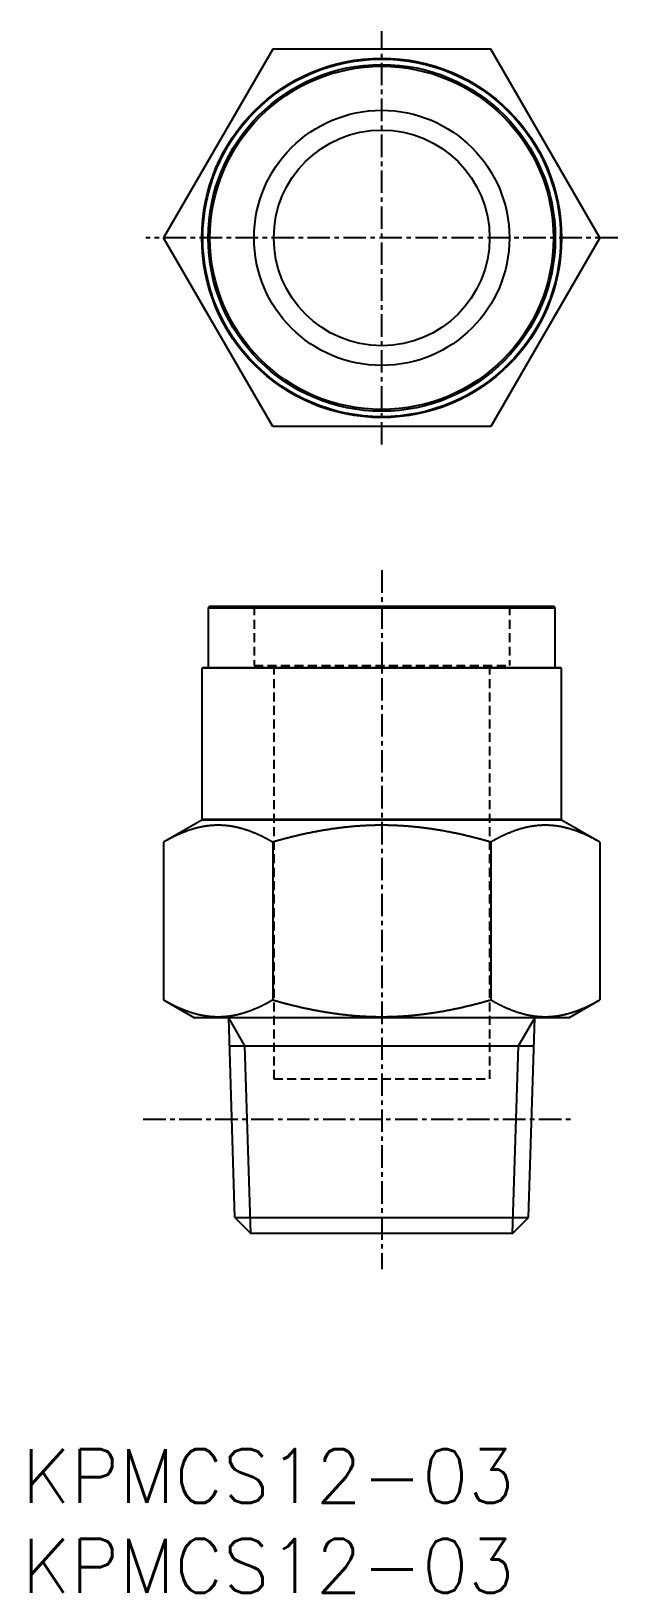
# Model space of a CAD drawing. Extents: x 0.5 to 33.1, y 0 to 86.9.
import ezdxf

# ---------------------------------------------------------------- set-up
doc = ezdxf.new("R2010")
doc.units = 0
doc.linetypes.add('CENTER', pattern=[2, 1.25, -0.25, 0.25, -0.25])
doc.linetypes.add('DASHED', pattern=[0.75, 0.5, -0.25])
doc.layers.get('0').update_dxf_attribs({"linetype": 'CONTINUOUS'})
for name, color, linetype in [('CENTER', 1, 'CENTER'), ('PV', 7, 'CONTINUOUS'), ('TV', 7, 'CONTINUOUS')]:
    doc.layers.add(name, color=color, linetype=linetype)
doc.styles.get("Standard").update_dxf_attribs({"font": 'txt.shx'})

# ---------------------------------------------------------------- blocks, each defined once
blk = doc.blocks.new('*U2')
at = {"color": 7, "linetype": 'CONTINUOUS'}
blk.add_text('KPMCS12-03', height=3, dxfattribs=at).set_placement((0, 0))
blk = doc.blocks.new('*U3')
at = {"color": 7, "linetype": 'CONTINUOUS'}
blk.add_text('KPMCS12-03', height=3, dxfattribs=at).set_placement((0, 5))

msp = doc.modelspace()

# ---------------------------------------------------------------- linework, layer by layer
at = {"color": 1, "linetype": 'CENTER'}
for p, q in [((20, 63.9), (20, 86.9)), ((33.124, 75.4), (6.876, 75.4))]:
    msp.add_line(p, q, dxfattribs=at)
at = {"color": 3, "linetype": 'DASHED'}
for p, q in [((12.9, 54.9), (12.9, 51.6)), ((27.1, 54.9), (27.1, 51.6)), ((12.9, 51.6), (27.1, 51.6)), ((14, 51.6), (14, 28.6)), ((26, 51.6), (26, 28.6)), ((14, 28.6), (26, 28.6))]:
    msp.add_line(p, q, dxfattribs=at)
at = {"color": 7, "linetype": 'CONTINUOUS'}
for p, q in [((11.84, 20.884), (11.492, 32)), ((28.16, 20.884), (28.508, 32)), ((11.541, 30.433), (28.459, 30.433)), ((11.84, 20.884), (12.723, 20)), ((11.84, 20.884), (28.16, 20.884)), ((27.277, 20), (28.16, 20.884)), ((27.277, 20), (12.723, 20))]:
    msp.add_line(p, q, dxfattribs=at)
at = {"color": 3, "linetype": 'CONTINUOUS'}
for p, q in [((12.397, 30.433), (11.492, 32)), ((27.603, 30.433), (28.508, 32)), ((12.723, 20), (12.397, 30.433)), ((27.277, 20), (27.603, 30.433))]:
    msp.add_line(p, q, dxfattribs=at)
at = {"layer": 'CENTER', "color": 1, "linetype": 'CENTER'}
for p, q in [((20, 56.9), (20, 18)), ((6.742, 26.35), (30.742, 26.35))]:
    msp.add_line(p, q, dxfattribs=at)
at = {"layer": 'PV', "color": 7, "linetype": 'CONTINUOUS'}
for p, q in [((10.45, 54.9), (10.35, 54.8)), ((10.35, 54.8), (10.35, 51.5)), ((29.65, 54.8), (10.35, 54.8)), ((10.45, 54.9), (29.55, 54.9)), ((29.65, 54.8), (29.55, 54.9)), ((29.65, 51.5), (29.65, 54.8)), ((10.05, 51.5), (10, 51.45)), ((30, 51.45), (10, 51.45)), ((10, 51.45), (10, 43.05)), ((10.05, 51.5), (29.95, 51.5)), ((30, 51.45), (29.95, 51.5)), ((30, 43.05), (30, 51.45)), ((10, 43), (7.876, 41.774)), ((10, 43.05), (10.05, 43)), ((10, 43.05), (30, 43.05)), ((30, 43), (10, 43)), ((29.95, 43), (30, 43.05)), ((32.124, 41.774), (30, 43)), ((7.876, 41.774), (7.876, 32.996)), ((13.938, 41.774), (13.938, 32.996)), ((26.062, 41.774), (26.062, 32.996)), ((32.124, 41.774), (32.124, 32.996)), ((7.876, 32.996), (9.6, 32)), ((30.4, 32), (32.124, 32.996)), ((30.4, 32), (9.6, 32))]:
    msp.add_line(p, q, dxfattribs=at)
for points in [[(13.938, 41.774), (13.919, 41.785), (13.899, 41.796), (13.88, 41.807), (13.86, 41.818), (13.841, 41.829), (13.822, 41.84), (13.802, 41.851), (13.783, 41.861), (13.763, 41.872), (13.744, 41.883), (13.724, 41.894), (13.704, 41.904), (13.685, 41.915), (13.665, 41.925), (13.646, 41.936), (13.626, 41.946), (13.606, 41.957), (13.586, 41.967), (13.567, 41.978), (13.547, 41.988), (13.527, 41.998), (13.507, 42.008), (13.487, 42.018), (13.468, 42.029), (13.448, 42.039), (13.428, 42.049), (13.408, 42.059), (13.388, 42.068), (13.368, 42.078), (13.348, 42.088), (13.328, 42.098), (13.308, 42.107), (13.288, 42.117), (13.267, 42.127), (13.247, 42.136), (13.227, 42.146), (13.207, 42.155), (13.187, 42.164), (13.166, 42.174), (13.146, 42.183), (13.126, 42.192), (13.105, 42.201), (13.085, 42.21), (13.065, 42.219), (13.044, 42.228), (13.024, 42.237), (13.003, 42.246), (12.983, 42.255), (12.962, 42.263), (12.942, 42.272), (12.921, 42.28), (12.9, 42.289), (12.88, 42.297), (12.859, 42.306), (12.838, 42.314), (12.818, 42.322), (12.797, 42.33), (12.776, 42.338), (12.755, 42.346), (12.735, 42.354), (12.714, 42.362), (12.693, 42.37), (12.672, 42.378), (12.651, 42.386), (12.63, 42.393), (12.609, 42.401), (12.588, 42.408), (12.567, 42.415), (12.546, 42.423), (12.525, 42.43), (12.504, 42.437), (12.482, 42.444), (12.461, 42.451), (12.44, 42.458), (12.419, 42.465), (12.398, 42.472), (12.376, 42.478), (12.355, 42.485), (12.334, 42.491), (12.312, 42.498), (12.291, 42.504), (12.27, 42.51), (12.248, 42.517), (12.227, 42.523), (12.205, 42.529), (12.184, 42.535), (12.162, 42.54), (12.141, 42.546), (12.119, 42.552), (12.098, 42.557), (12.076, 42.563), (12.054, 42.568), (12.033, 42.573), (12.011, 42.579), (11.989, 42.584), (11.968, 42.589), (11.946, 42.594), (11.924, 42.599), (11.902, 42.603), (11.88, 42.608), (11.859, 42.612), (11.837, 42.617), (11.815, 42.621), (11.793, 42.626), (11.771, 42.63), (11.749, 42.634), (11.727, 42.638), (11.705, 42.642), (11.683, 42.645), (11.661, 42.649), (11.639, 42.653), (11.617, 42.656), (11.595, 42.659), (11.573, 42.663), (11.551, 42.666), (11.529, 42.669), (11.507, 42.672), (11.485, 42.675), (11.463, 42.677), (11.441, 42.68), (11.418, 42.683), (11.396, 42.685), (11.374, 42.687), (11.352, 42.69), (11.33, 42.692), (11.308, 42.694), (11.285, 42.696), (11.263, 42.697), (11.241, 42.699), (11.219, 42.701), (11.196, 42.702), (11.174, 42.703), (11.152, 42.705), (11.13, 42.706), (11.107, 42.707), (11.085, 42.708), (11.063, 42.709), (11.04, 42.709), (11.018, 42.71), (10.996, 42.71), (10.974, 42.711), (10.951, 42.711), (10.929, 42.711), (10.907, 42.711), (10.884, 42.711), (10.862, 42.711), (10.84, 42.711), (10.818, 42.71), (10.795, 42.71), (10.773, 42.709), (10.751, 42.709), (10.728, 42.708), (10.706, 42.707), (10.684, 42.706), (10.662, 42.705), (10.639, 42.703), (10.617, 42.702), (10.595, 42.701), (10.573, 42.699), (10.55, 42.697), (10.528, 42.696), (10.506, 42.694), (10.484, 42.692), (10.462, 42.69), (10.439, 42.687), (10.417, 42.685), (10.395, 42.683), (10.373, 42.68), (10.351, 42.677), (10.329, 42.675), (10.306, 42.672), (10.284, 42.669), (10.262, 42.666), (10.24, 42.663), (10.218, 42.659), (10.196, 42.656), (10.174, 42.653), (10.152, 42.649), (10.13, 42.645), (10.108, 42.642), (10.086, 42.638), (10.064, 42.634), (10.042, 42.63), (10.02, 42.626), (9.999, 42.621), (9.977, 42.617), (9.955, 42.612), (9.933, 42.608), (9.911, 42.603), (9.889, 42.599), (9.868, 42.594), (9.846, 42.589), (9.824, 42.584), (9.802, 42.579), (9.781, 42.573), (9.759, 42.568), (9.738, 42.563), (9.716, 42.557), (9.694, 42.552), (9.673, 42.546), (9.651, 42.54), (9.63, 42.535), (9.608, 42.529), (9.587, 42.523), (9.565, 42.517), (9.544, 42.51), (9.522, 42.504), (9.501, 42.498), (9.48, 42.491), (9.458, 42.485), (9.437, 42.478), (9.416, 42.472), (9.395, 42.465), (9.373, 42.458), (9.352, 42.451), (9.331, 42.444), (9.31, 42.437), (9.289, 42.43), (9.268, 42.423), (9.247, 42.415), (9.226, 42.408), (9.204, 42.401), (9.183, 42.393), (9.163, 42.386), (9.142, 42.378), (9.121, 42.37), (9.1, 42.362), (9.079, 42.354), (9.058, 42.346), (9.037, 42.338), (9.017, 42.33), (8.996, 42.322), (8.975, 42.314), (8.954, 42.306), (8.934, 42.297), (8.913, 42.289), (8.892, 42.28), (8.872, 42.272), (8.851, 42.263), (8.831, 42.255), (8.81, 42.246), (8.79, 42.237), (8.769, 42.228), (8.749, 42.219), (8.729, 42.21), (8.708, 42.201), (8.688, 42.192), (8.667, 42.183), (8.647, 42.174), (8.627, 42.164), (8.607, 42.155), (8.586, 42.146), (8.566, 42.136), (8.546, 42.127), (8.526, 42.117), (8.506, 42.107), (8.486, 42.098), (8.466, 42.088), (8.446, 42.078), (8.426, 42.068), (8.406, 42.059), (8.386, 42.049), (8.366, 42.039), (8.346, 42.029), (8.326, 42.018), (8.306, 42.008), (8.286, 41.998), (8.267, 41.988), (8.247, 41.978), (8.227, 41.967), (8.207, 41.957), (8.188, 41.946), (8.168, 41.936), (8.148, 41.925), (8.129, 41.915), (8.109, 41.904), (8.089, 41.894), (8.07, 41.883), (8.05, 41.872), (8.031, 41.861), (8.011, 41.851), (7.992, 41.84), (7.972, 41.829), (7.953, 41.818), (7.934, 41.807), (7.914, 41.796), (7.895, 41.785), (7.876, 41.774)], [(26.062, 41.774), (26.021, 41.785), (25.98, 41.797), (25.939, 41.809), (25.898, 41.82), (25.857, 41.832), (25.815, 41.844), (25.774, 41.855), (25.733, 41.867), (25.692, 41.878), (25.651, 41.889), (25.609, 41.9), (25.568, 41.912), (25.527, 41.923), (25.486, 41.934), (25.444, 41.945), (25.403, 41.956), (25.362, 41.967), (25.32, 41.978), (25.279, 41.988), (25.238, 41.999), (25.196, 42.01), (25.155, 42.02), (25.113, 42.031), (25.072, 42.041), (25.03, 42.052), (24.989, 42.062), (24.947, 42.072), (24.906, 42.082), (24.864, 42.092), (24.823, 42.102), (24.781, 42.112), (24.74, 42.122), (24.698, 42.132), (24.657, 42.142), (24.615, 42.152), (24.573, 42.161), (24.532, 42.171), (24.49, 42.18), (24.448, 42.19), (24.407, 42.199), (24.365, 42.208), (24.323, 42.218), (24.281, 42.227), (24.24, 42.236), (24.198, 42.245), (24.156, 42.254), (24.114, 42.263), (24.072, 42.271), (24.03, 42.28), (23.989, 42.289), (23.947, 42.297), (23.905, 42.306), (23.863, 42.314), (23.821, 42.322), (23.779, 42.331), (23.737, 42.339), (23.695, 42.347), (23.653, 42.355), (23.611, 42.363), (23.569, 42.371), (23.527, 42.378), (23.485, 42.386), (23.443, 42.394), (23.401, 42.401), (23.359, 42.409), (23.317, 42.416), (23.275, 42.423), (23.232, 42.431), (23.19, 42.438), (23.148, 42.445), (23.106, 42.452), (23.064, 42.459), (23.022, 42.465), (22.979, 42.472), (22.937, 42.479), (22.895, 42.485), (22.853, 42.492), (22.81, 42.498), (22.768, 42.504), (22.726, 42.51), (22.683, 42.516), (22.641, 42.522), (22.599, 42.528), (22.556, 42.534), (22.514, 42.54), (22.472, 42.546), (22.429, 42.551), (22.387, 42.557), (22.345, 42.562), (22.302, 42.567), (22.26, 42.572), (22.217, 42.578), (22.175, 42.583), (22.132, 42.588), (22.09, 42.592), (22.047, 42.597), (22.005, 42.602), (21.962, 42.606), (21.92, 42.611), (21.877, 42.615), (21.835, 42.619), (21.792, 42.624), (21.75, 42.628), (21.707, 42.632), (21.665, 42.636), (21.622, 42.639), (21.58, 42.643), (21.537, 42.647), (21.494, 42.65), (21.452, 42.654), (21.409, 42.657), (21.367, 42.66), (21.324, 42.663), (21.281, 42.666), (21.239, 42.669), (21.196, 42.672), (21.153, 42.675), (21.111, 42.677), (21.068, 42.68), (21.025, 42.682), (20.983, 42.685), (20.94, 42.687), (20.897, 42.689), (20.855, 42.691), (20.812, 42.693), (20.769, 42.695), (20.726, 42.697), (20.684, 42.698), (20.641, 42.7), (20.598, 42.701), (20.556, 42.703), (20.513, 42.704), (20.47, 42.705), (20.427, 42.706), (20.385, 42.707), (20.342, 42.708), (20.299, 42.709), (20.256, 42.71), (20.214, 42.71), (20.171, 42.711), (20.128, 42.711), (20.085, 42.711), (20.043, 42.711), (20, 42.711), (19.957, 42.711), (19.915, 42.711), (19.872, 42.711), (19.829, 42.711), (19.786, 42.71), (19.744, 42.709), (19.701, 42.709), (19.658, 42.708), (19.615, 42.707), (19.573, 42.706), (19.53, 42.705), (19.487, 42.704), (19.444, 42.703), (19.402, 42.701), (19.359, 42.7), (19.316, 42.698), (19.274, 42.697), (19.231, 42.695), (19.188, 42.693), (19.145, 42.691), (19.103, 42.689), (19.06, 42.687), (19.017, 42.685), (18.975, 42.682), (18.932, 42.68), (18.889, 42.677), (18.847, 42.675), (18.804, 42.672), (18.761, 42.669), (18.719, 42.666), (18.676, 42.663), (18.633, 42.66), (18.591, 42.657), (18.548, 42.654), (18.506, 42.65), (18.463, 42.647), (18.42, 42.643), (18.378, 42.639), (18.335, 42.636), (18.293, 42.632), (18.25, 42.628), (18.208, 42.624), (18.165, 42.619), (18.123, 42.615), (18.08, 42.611), (18.038, 42.606), (17.995, 42.602), (17.953, 42.597), (17.91, 42.592), (17.868, 42.588), (17.825, 42.583), (17.783, 42.578), (17.74, 42.572), (17.698, 42.567), (17.655, 42.562), (17.613, 42.557), (17.571, 42.551), (17.528, 42.546), (17.486, 42.54), (17.444, 42.534), (17.401, 42.528), (17.359, 42.522), (17.317, 42.516), (17.274, 42.51), (17.232, 42.504), (17.19, 42.498), (17.147, 42.492), (17.105, 42.485), (17.063, 42.479), (17.021, 42.472), (16.978, 42.465), (16.936, 42.459), (16.894, 42.452), (16.852, 42.445), (16.81, 42.438), (16.768, 42.431), (16.725, 42.423), (16.683, 42.416), (16.641, 42.409), (16.599, 42.401), (16.557, 42.394), (16.515, 42.386), (16.473, 42.378), (16.431, 42.371), (16.389, 42.363), (16.347, 42.355), (16.305, 42.347), (16.263, 42.339), (16.221, 42.331), (16.179, 42.322), (16.137, 42.314), (16.095, 42.306), (16.053, 42.297), (16.011, 42.289), (15.97, 42.28), (15.928, 42.271), (15.886, 42.263), (15.844, 42.254), (15.802, 42.245), (15.76, 42.236), (15.719, 42.227), (15.677, 42.218), (15.635, 42.208), (15.593, 42.199), (15.552, 42.19), (15.51, 42.18), (15.468, 42.171), (15.427, 42.161), (15.385, 42.152), (15.343, 42.142), (15.302, 42.132), (15.26, 42.122), (15.219, 42.112), (15.177, 42.102), (15.136, 42.092), (15.094, 42.082), (15.053, 42.072), (15.011, 42.062), (14.97, 42.052), (14.928, 42.041), (14.887, 42.031), (14.845, 42.02), (14.804, 42.01), (14.762, 41.999), (14.721, 41.988), (14.68, 41.978), (14.638, 41.967), (14.597, 41.956), (14.556, 41.945), (14.514, 41.934), (14.473, 41.923), (14.432, 41.912), (14.391, 41.9), (14.349, 41.889), (14.308, 41.878), (14.267, 41.867), (14.226, 41.855), (14.185, 41.844), (14.143, 41.832), (14.102, 41.82), (14.061, 41.809), (14.02, 41.797), (13.979, 41.785), (13.938, 41.774)], [(32.124, 41.774), (32.105, 41.785), (32.086, 41.796), (32.066, 41.807), (32.047, 41.818), (32.028, 41.829), (32.008, 41.84), (31.989, 41.851), (31.969, 41.861), (31.95, 41.872), (31.93, 41.883), (31.911, 41.894), (31.891, 41.904), (31.871, 41.915), (31.852, 41.925), (31.832, 41.936), (31.812, 41.946), (31.793, 41.957), (31.773, 41.967), (31.753, 41.978), (31.733, 41.988), (31.714, 41.998), (31.694, 42.008), (31.674, 42.018), (31.654, 42.029), (31.634, 42.039), (31.614, 42.049), (31.594, 42.059), (31.574, 42.068), (31.554, 42.078), (31.534, 42.088), (31.514, 42.098), (31.494, 42.107), (31.474, 42.117), (31.454, 42.127), (31.434, 42.136), (31.414, 42.146), (31.393, 42.155), (31.373, 42.164), (31.353, 42.174), (31.333, 42.183), (31.312, 42.192), (31.292, 42.201), (31.271, 42.21), (31.251, 42.219), (31.231, 42.228), (31.21, 42.237), (31.19, 42.246), (31.169, 42.255), (31.149, 42.263), (31.128, 42.272), (31.108, 42.28), (31.087, 42.289), (31.066, 42.297), (31.046, 42.306), (31.025, 42.314), (31.004, 42.322), (30.983, 42.33), (30.963, 42.338), (30.942, 42.346), (30.921, 42.354), (30.9, 42.362), (30.879, 42.37), (30.858, 42.378), (30.837, 42.386), (30.816, 42.393), (30.796, 42.401), (30.774, 42.408), (30.753, 42.415), (30.732, 42.423), (30.711, 42.43), (30.69, 42.437), (30.669, 42.444), (30.648, 42.451), (30.627, 42.458), (30.605, 42.465), (30.584, 42.472), (30.563, 42.478), (30.542, 42.485), (30.52, 42.491), (30.499, 42.498), (30.478, 42.504), (30.456, 42.51), (30.435, 42.517), (30.413, 42.523), (30.392, 42.529), (30.37, 42.535), (30.349, 42.54), (30.327, 42.546), (30.306, 42.552), (30.284, 42.557), (30.262, 42.563), (30.241, 42.568), (30.219, 42.573), (30.198, 42.579), (30.176, 42.584), (30.154, 42.589), (30.132, 42.594), (30.111, 42.599), (30.089, 42.603), (30.067, 42.608), (30.045, 42.612), (30.023, 42.617), (30.001, 42.621), (29.98, 42.626), (29.958, 42.63), (29.936, 42.634), (29.914, 42.638), (29.892, 42.642), (29.87, 42.645), (29.848, 42.649), (29.826, 42.653), (29.804, 42.656), (29.782, 42.659), (29.76, 42.663), (29.738, 42.666), (29.716, 42.669), (29.693, 42.672), (29.671, 42.675), (29.649, 42.677), (29.627, 42.68), (29.605, 42.683), (29.583, 42.685), (29.561, 42.687), (29.538, 42.69), (29.516, 42.692), (29.494, 42.694), (29.472, 42.696), (29.45, 42.697), (29.427, 42.699), (29.405, 42.701), (29.383, 42.702), (29.361, 42.703), (29.338, 42.705), (29.316, 42.706), (29.294, 42.707), (29.272, 42.708), (29.249, 42.709), (29.227, 42.709), (29.205, 42.71), (29.182, 42.71), (29.16, 42.711), (29.138, 42.711), (29.116, 42.711), (29.093, 42.711), (29.071, 42.711), (29.049, 42.711), (29.026, 42.711), (29.004, 42.71), (28.982, 42.71), (28.96, 42.709), (28.937, 42.709), (28.915, 42.708), (28.893, 42.707), (28.87, 42.706), (28.848, 42.705), (28.826, 42.703), (28.804, 42.702), (28.781, 42.701), (28.759, 42.699), (28.737, 42.697), (28.715, 42.696), (28.692, 42.694), (28.67, 42.692), (28.648, 42.69), (28.626, 42.687), (28.604, 42.685), (28.582, 42.683), (28.559, 42.68), (28.537, 42.677), (28.515, 42.675), (28.493, 42.672), (28.471, 42.669), (28.449, 42.666), (28.427, 42.663), (28.405, 42.659), (28.383, 42.656), (28.361, 42.653), (28.339, 42.649), (28.317, 42.645), (28.295, 42.642), (28.273, 42.638), (28.251, 42.634), (28.229, 42.63), (28.207, 42.626), (28.185, 42.621), (28.163, 42.617), (28.141, 42.612), (28.12, 42.608), (28.098, 42.603), (28.076, 42.599), (28.054, 42.594), (28.032, 42.589), (28.011, 42.584), (27.989, 42.579), (27.967, 42.573), (27.946, 42.568), (27.924, 42.563), (27.902, 42.557), (27.881, 42.552), (27.859, 42.546), (27.838, 42.54), (27.816, 42.535), (27.795, 42.529), (27.773, 42.523), (27.752, 42.517), (27.73, 42.51), (27.709, 42.504), (27.688, 42.498), (27.666, 42.491), (27.645, 42.485), (27.624, 42.478), (27.602, 42.472), (27.581, 42.465), (27.56, 42.458), (27.539, 42.451), (27.518, 42.444), (27.496, 42.437), (27.475, 42.43), (27.454, 42.423), (27.433, 42.415), (27.412, 42.408), (27.391, 42.401), (27.37, 42.393), (27.349, 42.386), (27.328, 42.378), (27.307, 42.37), (27.286, 42.362), (27.265, 42.354), (27.245, 42.346), (27.224, 42.338), (27.203, 42.33), (27.182, 42.322), (27.162, 42.314), (27.141, 42.306), (27.12, 42.297), (27.1, 42.289), (27.079, 42.28), (27.058, 42.272), (27.038, 42.263), (27.017, 42.255), (26.997, 42.246), (26.976, 42.237), (26.956, 42.228), (26.935, 42.219), (26.915, 42.21), (26.895, 42.201), (26.874, 42.192), (26.854, 42.183), (26.834, 42.174), (26.813, 42.164), (26.793, 42.155), (26.773, 42.146), (26.753, 42.136), (26.733, 42.127), (26.712, 42.117), (26.692, 42.107), (26.672, 42.098), (26.652, 42.088), (26.632, 42.078), (26.612, 42.068), (26.592, 42.059), (26.572, 42.049), (26.552, 42.039), (26.532, 42.029), (26.513, 42.018), (26.493, 42.008), (26.473, 41.998), (26.453, 41.988), (26.433, 41.978), (26.414, 41.967), (26.394, 41.957), (26.374, 41.946), (26.354, 41.936), (26.335, 41.925), (26.315, 41.915), (26.296, 41.904), (26.276, 41.894), (26.256, 41.883), (26.237, 41.872), (26.217, 41.861), (26.198, 41.851), (26.178, 41.84), (26.159, 41.829), (26.14, 41.818), (26.12, 41.807), (26.101, 41.796), (26.081, 41.785), (26.062, 41.774)], [(7.876, 32.996), (7.895, 32.984), (7.914, 32.973), (7.934, 32.962), (7.953, 32.951), (7.972, 32.94), (7.992, 32.929), (8.011, 32.919), (8.031, 32.908), (8.05, 32.897), (8.07, 32.886), (8.089, 32.875), (8.109, 32.865), (8.129, 32.854), (8.148, 32.844), (8.168, 32.833), (8.188, 32.823), (8.207, 32.812), (8.227, 32.802), (8.247, 32.791), (8.267, 32.781), (8.286, 32.771), (8.306, 32.761), (8.326, 32.751), (8.346, 32.74), (8.366, 32.73), (8.386, 32.72), (8.406, 32.71), (8.426, 32.701), (8.446, 32.691), (8.466, 32.681), (8.486, 32.671), (8.506, 32.662), (8.526, 32.652), (8.546, 32.642), (8.566, 32.633), (8.586, 32.623), (8.607, 32.614), (8.627, 32.605), (8.647, 32.595), (8.667, 32.586), (8.688, 32.577), (8.708, 32.568), (8.729, 32.559), (8.749, 32.55), (8.769, 32.541), (8.79, 32.532), (8.81, 32.523), (8.831, 32.514), (8.851, 32.506), (8.872, 32.497), (8.892, 32.489), (8.913, 32.48), (8.934, 32.472), (8.954, 32.463), (8.975, 32.455), (8.996, 32.447), (9.017, 32.439), (9.037, 32.431), (9.058, 32.423), (9.079, 32.415), (9.1, 32.407), (9.121, 32.399), (9.142, 32.391), (9.163, 32.384), (9.184, 32.376), (9.204, 32.368), (9.226, 32.361), (9.247, 32.354), (9.268, 32.346), (9.289, 32.339), (9.31, 32.332), (9.331, 32.325), (9.352, 32.318), (9.373, 32.311), (9.395, 32.304), (9.416, 32.297), (9.437, 32.291), (9.458, 32.284), (9.48, 32.278), (9.501, 32.271), (9.522, 32.265), (9.544, 32.259), (9.565, 32.253), (9.587, 32.246), (9.608, 32.24), (9.63, 32.235), (9.651, 32.229), (9.673, 32.223), (9.694, 32.217), (9.716, 32.212), (9.738, 32.206), (9.759, 32.201), (9.781, 32.196), (9.802, 32.19), (9.824, 32.185), (9.846, 32.18), (9.868, 32.175), (9.889, 32.171), (9.911, 32.166), (9.933, 32.161), (9.955, 32.157), (9.977, 32.152), (9.999, 32.148), (10.02, 32.144), (10.042, 32.139), (10.064, 32.135), (10.086, 32.131), (10.108, 32.127), (10.13, 32.124), (10.152, 32.12), (10.174, 32.116), (10.196, 32.113), (10.218, 32.11), (10.24, 32.106), (10.262, 32.103), (10.284, 32.1), (10.306, 32.097), (10.329, 32.094), (10.351, 32.092), (10.373, 32.089), (10.395, 32.086), (10.417, 32.084), (10.439, 32.082), (10.462, 32.08), (10.484, 32.077), (10.506, 32.075), (10.528, 32.074), (10.55, 32.072), (10.573, 32.07), (10.595, 32.068), (10.617, 32.067), (10.639, 32.066), (10.662, 32.064), (10.684, 32.063), (10.706, 32.062), (10.728, 32.061), (10.751, 32.06), (10.773, 32.06), (10.795, 32.059), (10.818, 32.059), (10.84, 32.058), (10.862, 32.058), (10.884, 32.058), (10.907, 32.058), (10.929, 32.058), (10.951, 32.058), (10.974, 32.058), (10.996, 32.059), (11.018, 32.059), (11.04, 32.06), (11.063, 32.06), (11.085, 32.061), (11.107, 32.062), (11.13, 32.063), (11.152, 32.064), (11.174, 32.066), (11.196, 32.067), (11.219, 32.068), (11.241, 32.07), (11.263, 32.072), (11.285, 32.073), (11.308, 32.075), (11.33, 32.077), (11.352, 32.08), (11.374, 32.082), (11.396, 32.084), (11.418, 32.086), (11.441, 32.089), (11.463, 32.092), (11.485, 32.094), (11.507, 32.097), (11.529, 32.1), (11.551, 32.103), (11.573, 32.106), (11.595, 32.11), (11.617, 32.113), (11.639, 32.116), (11.661, 32.12), (11.683, 32.124), (11.705, 32.127), (11.727, 32.131), (11.749, 32.135), (11.771, 32.139), (11.793, 32.144), (11.815, 32.148), (11.837, 32.152), (11.859, 32.157), (11.88, 32.161), (11.902, 32.166), (11.924, 32.171), (11.946, 32.175), (11.968, 32.18), (11.989, 32.185), (12.011, 32.19), (12.033, 32.196), (12.054, 32.201), (12.076, 32.206), (12.098, 32.212), (12.119, 32.217), (12.141, 32.223), (12.162, 32.229), (12.184, 32.235), (12.205, 32.24), (12.227, 32.246), (12.248, 32.253), (12.27, 32.259), (12.291, 32.265), (12.312, 32.271), (12.334, 32.278), (12.355, 32.284), (12.376, 32.291), (12.398, 32.297), (12.419, 32.304), (12.44, 32.311), (12.461, 32.318), (12.482, 32.325), (12.504, 32.332), (12.525, 32.339), (12.546, 32.346), (12.567, 32.354), (12.588, 32.361), (12.609, 32.368), (12.63, 32.376), (12.651, 32.384), (12.672, 32.391), (12.693, 32.399), (12.714, 32.407), (12.735, 32.415), (12.755, 32.423), (12.776, 32.431), (12.797, 32.439), (12.818, 32.447), (12.838, 32.455), (12.859, 32.463), (12.88, 32.472), (12.9, 32.48), (12.921, 32.489), (12.942, 32.497), (12.962, 32.506), (12.983, 32.514), (13.003, 32.523), (13.024, 32.532), (13.044, 32.541), (13.065, 32.55), (13.085, 32.559), (13.105, 32.568), (13.126, 32.577), (13.146, 32.586), (13.166, 32.595), (13.187, 32.605), (13.207, 32.614), (13.227, 32.623), (13.247, 32.633), (13.267, 32.642), (13.288, 32.652), (13.308, 32.662), (13.328, 32.671), (13.348, 32.681), (13.368, 32.691), (13.388, 32.701), (13.408, 32.71), (13.428, 32.72), (13.448, 32.73), (13.468, 32.74), (13.487, 32.751), (13.507, 32.761), (13.527, 32.771), (13.547, 32.781), (13.567, 32.791), (13.586, 32.802), (13.606, 32.812), (13.626, 32.823), (13.646, 32.833), (13.665, 32.844), (13.685, 32.854), (13.704, 32.865), (13.724, 32.875), (13.744, 32.886), (13.763, 32.897), (13.783, 32.908), (13.802, 32.919), (13.822, 32.929), (13.841, 32.94), (13.86, 32.951), (13.88, 32.962), (13.899, 32.973), (13.919, 32.984), (13.938, 32.996)], [(13.938, 32.996), (13.979, 32.984), (14.02, 32.972), (14.061, 32.96), (14.102, 32.949), (14.143, 32.937), (14.185, 32.925), (14.226, 32.914), (14.267, 32.903), (14.308, 32.891), (14.349, 32.88), (14.391, 32.869), (14.432, 32.857), (14.473, 32.846), (14.514, 32.835), (14.556, 32.824), (14.597, 32.813), (14.638, 32.802), (14.68, 32.792), (14.721, 32.781), (14.762, 32.77), (14.804, 32.759), (14.845, 32.749), (14.887, 32.738), (14.928, 32.728), (14.97, 32.718), (15.011, 32.707), (15.053, 32.697), (15.094, 32.687), (15.136, 32.677), (15.177, 32.667), (15.219, 32.657), (15.26, 32.647), (15.302, 32.637), (15.343, 32.627), (15.385, 32.617), (15.427, 32.608), (15.468, 32.598), (15.51, 32.589), (15.552, 32.579), (15.593, 32.57), (15.635, 32.561), (15.677, 32.551), (15.719, 32.542), (15.76, 32.533), (15.802, 32.524), (15.844, 32.515), (15.886, 32.506), (15.928, 32.498), (15.97, 32.489), (16.011, 32.48), (16.053, 32.472), (16.095, 32.463), (16.137, 32.455), (16.179, 32.447), (16.221, 32.438), (16.263, 32.43), (16.305, 32.422), (16.347, 32.414), (16.389, 32.406), (16.431, 32.398), (16.473, 32.391), (16.515, 32.383), (16.557, 32.375), (16.599, 32.368), (16.641, 32.36), (16.683, 32.353), (16.725, 32.346), (16.768, 32.339), (16.81, 32.331), (16.852, 32.324), (16.894, 32.317), (16.936, 32.311), (16.978, 32.304), (17.021, 32.297), (17.063, 32.29), (17.105, 32.284), (17.147, 32.277), (17.19, 32.271), (17.232, 32.265), (17.274, 32.259), (17.317, 32.253), (17.359, 32.247), (17.401, 32.241), (17.444, 32.235), (17.486, 32.229), (17.528, 32.223), (17.571, 32.218), (17.613, 32.212), (17.655, 32.207), (17.698, 32.202), (17.74, 32.197), (17.783, 32.191), (17.825, 32.186), (17.868, 32.182), (17.91, 32.177), (17.953, 32.172), (17.995, 32.167), (18.038, 32.163), (18.08, 32.158), (18.123, 32.154), (18.165, 32.15), (18.208, 32.145), (18.25, 32.141), (18.293, 32.137), (18.335, 32.133), (18.378, 32.13), (18.42, 32.126), (18.463, 32.122), (18.506, 32.119), (18.548, 32.115), (18.591, 32.112), (18.633, 32.109), (18.676, 32.106), (18.719, 32.103), (18.761, 32.1), (18.804, 32.097), (18.847, 32.094), (18.889, 32.092), (18.932, 32.089), (18.975, 32.087), (19.017, 32.084), (19.06, 32.082), (19.103, 32.08), (19.145, 32.078), (19.188, 32.076), (19.231, 32.074), (19.274, 32.072), (19.316, 32.071), (19.359, 32.069), (19.402, 32.068), (19.444, 32.066), (19.487, 32.065), (19.53, 32.064), (19.573, 32.063), (19.615, 32.062), (19.658, 32.061), (19.701, 32.06), (19.744, 32.06), (19.786, 32.059), (19.829, 32.059), (19.872, 32.058), (19.915, 32.058), (19.957, 32.058), (20, 32.058), (20.043, 32.058), (20.085, 32.058), (20.128, 32.058), (20.171, 32.059), (20.214, 32.059), (20.256, 32.06), (20.299, 32.06), (20.342, 32.061), (20.385, 32.062), (20.427, 32.063), (20.47, 32.064), (20.513, 32.065), (20.556, 32.066), (20.598, 32.068), (20.641, 32.069), (20.684, 32.071), (20.726, 32.072), (20.769, 32.074), (20.812, 32.076), (20.855, 32.078), (20.897, 32.08), (20.94, 32.082), (20.983, 32.084), (21.025, 32.087), (21.068, 32.089), (21.111, 32.092), (21.153, 32.094), (21.196, 32.097), (21.239, 32.1), (21.281, 32.103), (21.324, 32.106), (21.367, 32.109), (21.409, 32.112), (21.452, 32.115), (21.494, 32.119), (21.537, 32.122), (21.58, 32.126), (21.622, 32.13), (21.665, 32.133), (21.707, 32.137), (21.75, 32.141), (21.792, 32.145), (21.835, 32.15), (21.877, 32.154), (21.92, 32.158), (21.962, 32.163), (22.005, 32.167), (22.047, 32.172), (22.09, 32.177), (22.132, 32.182), (22.175, 32.186), (22.217, 32.191), (22.26, 32.197), (22.302, 32.202), (22.345, 32.207), (22.387, 32.212), (22.429, 32.218), (22.472, 32.223), (22.514, 32.229), (22.556, 32.235), (22.599, 32.241), (22.641, 32.247), (22.683, 32.253), (22.726, 32.259), (22.768, 32.265), (22.81, 32.271), (22.853, 32.277), (22.895, 32.284), (22.937, 32.29), (22.979, 32.297), (23.022, 32.304), (23.064, 32.311), (23.106, 32.317), (23.148, 32.324), (23.19, 32.331), (23.232, 32.339), (23.275, 32.346), (23.317, 32.353), (23.359, 32.36), (23.401, 32.368), (23.443, 32.375), (23.485, 32.383), (23.527, 32.391), (23.569, 32.398), (23.611, 32.406), (23.653, 32.414), (23.695, 32.422), (23.737, 32.43), (23.779, 32.438), (23.821, 32.447), (23.863, 32.455), (23.905, 32.463), (23.947, 32.472), (23.989, 32.48), (24.03, 32.489), (24.072, 32.498), (24.114, 32.506), (24.156, 32.515), (24.198, 32.524), (24.24, 32.533), (24.281, 32.542), (24.323, 32.551), (24.365, 32.561), (24.407, 32.57), (24.448, 32.579), (24.49, 32.589), (24.532, 32.598), (24.573, 32.608), (24.615, 32.617), (24.657, 32.627), (24.698, 32.637), (24.74, 32.647), (24.781, 32.657), (24.823, 32.667), (24.864, 32.677), (24.906, 32.687), (24.947, 32.697), (24.989, 32.707), (25.03, 32.718), (25.072, 32.728), (25.113, 32.738), (25.155, 32.749), (25.196, 32.759), (25.238, 32.77), (25.279, 32.781), (25.32, 32.792), (25.362, 32.802), (25.403, 32.813), (25.444, 32.824), (25.486, 32.835), (25.527, 32.846), (25.568, 32.857), (25.609, 32.869), (25.651, 32.88), (25.692, 32.891), (25.733, 32.903), (25.774, 32.914), (25.815, 32.925), (25.857, 32.937), (25.898, 32.949), (25.939, 32.96), (25.98, 32.972), (26.021, 32.984), (26.062, 32.996)], [(26.062, 32.996), (26.081, 32.984), (26.101, 32.973), (26.12, 32.962), (26.14, 32.951), (26.159, 32.94), (26.178, 32.929), (26.198, 32.919), (26.217, 32.908), (26.237, 32.897), (26.256, 32.886), (26.276, 32.875), (26.296, 32.865), (26.315, 32.854), (26.335, 32.844), (26.354, 32.833), (26.374, 32.823), (26.394, 32.812), (26.414, 32.802), (26.433, 32.791), (26.453, 32.781), (26.473, 32.771), (26.493, 32.761), (26.513, 32.751), (26.532, 32.74), (26.552, 32.73), (26.572, 32.72), (26.592, 32.71), (26.612, 32.701), (26.632, 32.691), (26.652, 32.681), (26.672, 32.671), (26.692, 32.662), (26.712, 32.652), (26.733, 32.642), (26.753, 32.633), (26.773, 32.623), (26.793, 32.614), (26.813, 32.605), (26.834, 32.595), (26.854, 32.586), (26.874, 32.577), (26.895, 32.568), (26.915, 32.559), (26.935, 32.55), (26.956, 32.541), (26.976, 32.532), (26.997, 32.523), (27.017, 32.514), (27.038, 32.506), (27.058, 32.497), (27.079, 32.489), (27.1, 32.48), (27.12, 32.472), (27.141, 32.463), (27.162, 32.455), (27.182, 32.447), (27.203, 32.439), (27.224, 32.431), (27.245, 32.423), (27.265, 32.415), (27.286, 32.407), (27.307, 32.399), (27.328, 32.391), (27.349, 32.384), (27.37, 32.376), (27.391, 32.368), (27.412, 32.361), (27.433, 32.354), (27.454, 32.346), (27.475, 32.339), (27.496, 32.332), (27.518, 32.325), (27.539, 32.318), (27.56, 32.311), (27.581, 32.304), (27.602, 32.297), (27.624, 32.291), (27.645, 32.284), (27.666, 32.278), (27.688, 32.271), (27.709, 32.265), (27.73, 32.259), (27.752, 32.253), (27.773, 32.246), (27.795, 32.24), (27.816, 32.235), (27.838, 32.229), (27.859, 32.223), (27.881, 32.217), (27.902, 32.212), (27.924, 32.206), (27.946, 32.201), (27.967, 32.196), (27.989, 32.19), (28.011, 32.185), (28.032, 32.18), (28.054, 32.175), (28.076, 32.171), (28.098, 32.166), (28.12, 32.161), (28.141, 32.157), (28.163, 32.152), (28.185, 32.148), (28.207, 32.144), (28.229, 32.139), (28.251, 32.135), (28.273, 32.131), (28.295, 32.127), (28.317, 32.124), (28.339, 32.12), (28.361, 32.116), (28.383, 32.113), (28.405, 32.11), (28.427, 32.106), (28.449, 32.103), (28.471, 32.1), (28.493, 32.097), (28.515, 32.094), (28.537, 32.092), (28.559, 32.089), (28.582, 32.086), (28.604, 32.084), (28.626, 32.082), (28.648, 32.08), (28.67, 32.077), (28.692, 32.075), (28.715, 32.074), (28.737, 32.072), (28.759, 32.07), (28.781, 32.068), (28.804, 32.067), (28.826, 32.066), (28.848, 32.064), (28.87, 32.063), (28.893, 32.062), (28.915, 32.061), (28.937, 32.06), (28.96, 32.06), (28.982, 32.059), (29.004, 32.059), (29.026, 32.058), (29.049, 32.058), (29.071, 32.058), (29.093, 32.058), (29.116, 32.058), (29.138, 32.058), (29.16, 32.058), (29.182, 32.059), (29.205, 32.059), (29.227, 32.06), (29.249, 32.06), (29.272, 32.061), (29.294, 32.062), (29.316, 32.063), (29.338, 32.064), (29.361, 32.066), (29.383, 32.067), (29.405, 32.068), (29.427, 32.07), (29.45, 32.072), (29.472, 32.073), (29.494, 32.075), (29.516, 32.077), (29.538, 32.08), (29.561, 32.082), (29.583, 32.084), (29.605, 32.086), (29.627, 32.089), (29.649, 32.092), (29.671, 32.094), (29.693, 32.097), (29.716, 32.1), (29.738, 32.103), (29.76, 32.106), (29.782, 32.11), (29.804, 32.113), (29.826, 32.116), (29.848, 32.12), (29.87, 32.124), (29.892, 32.127), (29.914, 32.131), (29.936, 32.135), (29.958, 32.139), (29.98, 32.144), (30.001, 32.148), (30.023, 32.152), (30.045, 32.157), (30.067, 32.161), (30.089, 32.166), (30.111, 32.171), (30.132, 32.175), (30.154, 32.18), (30.176, 32.185), (30.198, 32.19), (30.219, 32.196), (30.241, 32.201), (30.262, 32.206), (30.284, 32.212), (30.306, 32.217), (30.327, 32.223), (30.349, 32.229), (30.37, 32.235), (30.392, 32.24), (30.413, 32.246), (30.435, 32.253), (30.456, 32.259), (30.478, 32.265), (30.499, 32.271), (30.52, 32.278), (30.542, 32.284), (30.563, 32.291), (30.584, 32.297), (30.605, 32.304), (30.627, 32.311), (30.648, 32.318), (30.669, 32.325), (30.69, 32.332), (30.711, 32.339), (30.732, 32.346), (30.753, 32.354), (30.774, 32.361), (30.796, 32.368), (30.817, 32.376), (30.837, 32.384), (30.858, 32.391), (30.879, 32.399), (30.9, 32.407), (30.921, 32.415), (30.942, 32.423), (30.963, 32.431), (30.983, 32.439), (31.004, 32.447), (31.025, 32.455), (31.046, 32.463), (31.066, 32.472), (31.087, 32.48), (31.108, 32.489), (31.128, 32.497), (31.149, 32.506), (31.169, 32.514), (31.19, 32.523), (31.21, 32.532), (31.231, 32.541), (31.251, 32.55), (31.271, 32.559), (31.292, 32.568), (31.312, 32.577), (31.333, 32.586), (31.353, 32.595), (31.373, 32.605), (31.393, 32.614), (31.414, 32.623), (31.434, 32.633), (31.454, 32.642), (31.474, 32.652), (31.494, 32.662), (31.514, 32.671), (31.534, 32.681), (31.554, 32.691), (31.574, 32.701), (31.594, 32.71), (31.614, 32.72), (31.634, 32.73), (31.654, 32.74), (31.674, 32.751), (31.694, 32.761), (31.714, 32.771), (31.733, 32.781), (31.753, 32.791), (31.773, 32.802), (31.793, 32.812), (31.812, 32.823), (31.832, 32.833), (31.852, 32.844), (31.871, 32.854), (31.891, 32.865), (31.911, 32.875), (31.93, 32.886), (31.95, 32.897), (31.969, 32.908), (31.989, 32.919), (32.008, 32.929), (32.028, 32.94), (32.047, 32.951), (32.066, 32.962), (32.086, 32.973), (32.105, 32.984), (32.124, 32.996)]]:
    msp.add_lwpolyline(points, dxfattribs=at)
at = {"layer": 'TV', "color": 7, "linetype": 'CONTINUOUS'}
for p, q in [((13.938, 85.9), (7.876, 75.4)), ((26.062, 85.9), (13.938, 85.9)), ((32.124, 75.4), (26.062, 85.9)), ((13.938, 64.9), (7.876, 75.4)), ((32.124, 75.4), (26.062, 64.9)), ((26.062, 64.9), (13.938, 64.9))]:
    msp.add_line(p, q, dxfattribs=at)
for radius in [10, 9.95, 9.65, 9.55, 7.1, 6]:
    msp.add_circle((20, 75.4), radius, dxfattribs=at)

# ---------------------------------------------------------------- block references
at = {"color": 7, "linetype": 'CONTINUOUS'}
for name in ['*U3', '*U2']:
    msp.add_blockref(name, (0, 0), dxfattribs=at)

doc.saveas('drawing.dxf')
